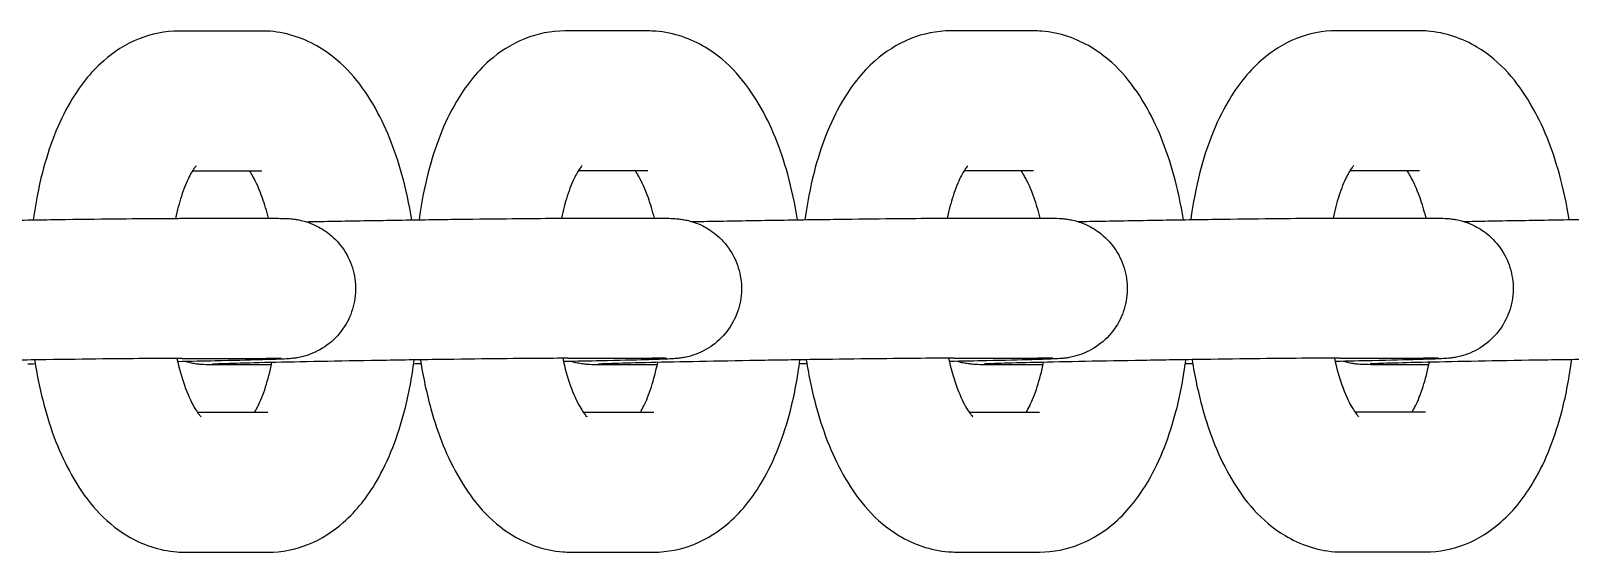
# Model space of a CAD drawing. Header units: millimetres. Extents: x 1060 to 4060, y 0 to 4400.
# Drawn here: x 2181.3 to 2247.2, y 2189.8 to 2212.2 of the extents above; entities that cross this region are included whole.
import ezdxf

# ---------------------------------------------------------------- set-up
doc = ezdxf.new("R2010")
doc.units = ezdxf.units.MM
doc.layers.add('AM_4', color=3, linetype='Continuous', lineweight=25)

msp = doc.modelspace()

# ---------------------------------------------------------------- linework, layer by layer
at = {"layer": 'AM_4'}
for p, q in [((2191.241, 2212.176), (2187.691, 2212.176)), ((2207.757, 2212.18), (2204.208, 2212.179)), ((2224.274, 2212.184), (2220.725, 2212.183)), ((2240.791, 2212.187), (2237.241, 2212.187)), ((2191.242, 2206.176), (2188.264, 2206.176)), ((2207.759, 2206.18), (2204.781, 2206.179)), ((2224.276, 2206.184), (2221.298, 2206.183)), ((2240.792, 2206.187), (2237.815, 2206.187)), ((2187.823, 2204.151), (2191.418, 2204.152)), ((2204.339, 2204.154), (2207.935, 2204.155)), ((2220.856, 2204.158), (2224.452, 2204.159)), ((2237.373, 2204.162), (2240.968, 2204.163)), ((2187.824, 2198.151), (2191.419, 2198.152)), ((2191.645, 2197.87), (2189.678, 2197.869)), ((2204.341, 2198.154), (2207.936, 2198.155)), ((2208.161, 2197.873), (2206.194, 2197.873)), ((2220.858, 2198.158), (2224.453, 2198.159)), ((2224.678, 2197.877), (2222.711, 2197.877)), ((2237.374, 2198.162), (2240.97, 2198.163)), ((2241.195, 2197.881), (2239.228, 2197.88)), ((2188.478, 2195.845), (2191.498, 2195.845)), ((2204.995, 2195.848), (2208.015, 2195.849)), ((2221.512, 2195.852), (2224.532, 2195.853)), ((2238.029, 2195.856), (2241.048, 2195.857)), ((2220.983, 2189.852), (2224.533, 2189.853)), ((2237.5, 2189.856), (2241.05, 2189.857)), ((2187.95, 2189.845), (2191.499, 2189.845)), ((2204.466, 2189.848), (2208.016, 2189.849))]:
    msp.add_line(p, q, dxfattribs=at)
for points, knots in [([(2187.691, 2212.176), (2187.098, 2212.175), (2186.508, 2212.054), (2185.397, 2211.612), (2184.893, 2211.278), (2183.875, 2210.383), (2183.423, 2209.784), (2182.509, 2208.223), (2182.126, 2207.205), (2181.675, 2205.459), (2181.545, 2204.781), (2181.451, 2204.085)], [3.141593, 3.141593, 3.141593, 3.141593, 3.311695, 3.311695, 3.501936, 3.501936, 3.767115, 3.767115, 4.150252, 4.150252, 4.378671, 4.378671, 4.378671, 4.378671]), ([(2197.656, 2204.084), (2197.549, 2204.753), (2197.408, 2205.405), (2196.932, 2207.117), (2196.535, 2208.126), (2195.445, 2209.978), (2194.745, 2210.846), (2193.1, 2211.837), (2192.368, 2212.104), (2191.473, 2212.172), (2191.357, 2212.176), (2191.241, 2212.176)], [1.894138, 1.894138, 1.894138, 1.894138, 2.113572, 2.113572, 2.492461, 2.492461, 2.88294, 2.88294, 3.108284, 3.108284, 3.141593, 3.141593, 3.141593, 3.141593]), ([(2204.208, 2212.179), (2203.615, 2212.179), (2203.025, 2212.057), (2201.914, 2211.615), (2201.41, 2211.282), (2200.391, 2210.387), (2199.94, 2209.788), (2199.025, 2208.227), (2198.642, 2207.208), (2198.192, 2205.463), (2198.062, 2204.785), (2197.968, 2204.089)], [3.141593, 3.141593, 3.141593, 3.141593, 3.311695, 3.311695, 3.501936, 3.501936, 3.767115, 3.767115, 4.150252, 4.150252, 4.378671, 4.378671, 4.378671, 4.378671]), ([(2214.173, 2204.088), (2214.065, 2204.756), (2213.925, 2205.409), (2213.449, 2207.12), (2213.052, 2208.13), (2211.962, 2209.981), (2211.262, 2210.849), (2209.617, 2211.841), (2208.885, 2212.107), (2207.989, 2212.176), (2207.873, 2212.18), (2207.757, 2212.18)], [1.894138, 1.894138, 1.894138, 1.894138, 2.113572, 2.113572, 2.492461, 2.492461, 2.88294, 2.88294, 3.108284, 3.108284, 3.141593, 3.141593, 3.141593, 3.141593]), ([(2220.725, 2212.183), (2220.132, 2212.183), (2219.542, 2212.061), (2218.431, 2211.619), (2217.927, 2211.285), (2216.908, 2210.39), (2216.457, 2209.792), (2215.542, 2208.231), (2215.159, 2207.212), (2214.709, 2205.467), (2214.579, 2204.788), (2214.485, 2204.093)], [3.141593, 3.141593, 3.141593, 3.141593, 3.311695, 3.311695, 3.501936, 3.501936, 3.767115, 3.767115, 4.150252, 4.150252, 4.378671, 4.378671, 4.378671, 4.378671]), ([(2230.69, 2204.092), (2230.582, 2204.76), (2230.441, 2205.412), (2229.966, 2207.124), (2229.569, 2208.134), (2228.479, 2209.985), (2227.779, 2210.853), (2226.133, 2211.845), (2225.401, 2212.111), (2224.506, 2212.179), (2224.39, 2212.184), (2224.274, 2212.184)], [1.894138, 1.894138, 1.894138, 1.894138, 2.113572, 2.113572, 2.492461, 2.492461, 2.88294, 2.88294, 3.108284, 3.108284, 3.141593, 3.141593, 3.141593, 3.141593]), ([(2237.241, 2212.187), (2236.649, 2212.186), (2236.058, 2212.065), (2234.948, 2211.623), (2234.443, 2211.289), (2233.425, 2210.394), (2232.974, 2209.795), (2232.059, 2208.234), (2231.676, 2207.216), (2231.226, 2205.47), (2231.096, 2204.792), (2231.002, 2204.096)], [3.141593, 3.141593, 3.141593, 3.141593, 3.311695, 3.311695, 3.501936, 3.501936, 3.767115, 3.767115, 4.150252, 4.150252, 4.378671, 4.378671, 4.378671, 4.378671]), ([(2247.207, 2204.095), (2247.099, 2204.764), (2246.958, 2205.416), (2246.482, 2207.128), (2246.086, 2208.137), (2244.996, 2209.989), (2244.296, 2210.857), (2242.65, 2211.848), (2241.918, 2212.115), (2241.023, 2212.183), (2240.907, 2212.187), (2240.791, 2212.187)], [1.894138, 1.894138, 1.894138, 1.894138, 2.113572, 2.113572, 2.492461, 2.492461, 2.88294, 2.88294, 3.108284, 3.108284, 3.141593, 3.141593, 3.141593, 3.141593]), ([(2188.43, 2206.399), (2188.43, 2206.399), (2188.401, 2206.371), (2188.297, 2206.232), (2188.21, 2206.096), (2188.011, 2205.697), (2187.897, 2205.42), (2187.701, 2204.811), (2187.618, 2204.494), (2187.546, 2204.15)], [3.51873, 3.51873, 3.51873, 3.51873, 3.6574981, 3.6574981, 3.8425054, 3.8425054, 4.0534741, 4.0534741, 4.2344337, 4.2344337, 4.2344337, 4.2344337]), ([(2204.947, 2206.402), (2204.947, 2206.402), (2204.918, 2206.375), (2204.814, 2206.236), (2204.727, 2206.1), (2204.527, 2205.701), (2204.413, 2205.423), (2204.218, 2204.815), (2204.134, 2204.498), (2204.062, 2204.154)], [3.51873, 3.51873, 3.51873, 3.51873, 3.6574981, 3.6574981, 3.8425054, 3.8425054, 4.0534741, 4.0534741, 4.2344337, 4.2344337, 4.2344337, 4.2344337]), ([(2221.464, 2206.406), (2221.464, 2206.406), (2221.435, 2206.378), (2221.33, 2206.239), (2221.243, 2206.104), (2221.044, 2205.705), (2220.93, 2205.427), (2220.735, 2204.819), (2220.651, 2204.501), (2220.579, 2204.158)], [3.51873, 3.51873, 3.51873, 3.51873, 3.6574981, 3.6574981, 3.8425054, 3.8425054, 4.0534741, 4.0534741, 4.2344337, 4.2344337, 4.2344337, 4.2344337]), ([(2237.981, 2206.41), (2237.981, 2206.41), (2237.952, 2206.382), (2237.847, 2206.243), (2237.76, 2206.107), (2237.561, 2205.708), (2237.447, 2205.431), (2237.252, 2204.823), (2237.168, 2204.505), (2237.096, 2204.161)], [3.51873, 3.51873, 3.51873, 3.51873, 3.6574981, 3.6574981, 3.8425054, 3.8425054, 4.0534741, 4.0534741, 4.2344337, 4.2344337, 4.2344337, 4.2344337]), ([(2191.525, 2204.151), (2191.446, 2204.466), (2191.359, 2204.758), (2191.132, 2205.399), (2190.988, 2205.713), (2190.806, 2206.034), (2190.756, 2206.113), (2190.712, 2206.176)], [2.0640032, 2.0640032, 2.0640032, 2.0640032, 2.2310166, 2.2310166, 2.4731064, 2.4731064, 2.5721109, 2.5721109, 2.5721109, 2.5721109]), ([(2208.042, 2204.155), (2207.963, 2204.47), (2207.875, 2204.762), (2207.649, 2205.403), (2207.504, 2205.717), (2207.323, 2206.038), (2207.273, 2206.117), (2207.229, 2206.18)], [2.0640032, 2.0640032, 2.0640032, 2.0640032, 2.2310166, 2.2310166, 2.4731064, 2.4731064, 2.5721109, 2.5721109, 2.5721109, 2.5721109]), ([(2224.558, 2204.159), (2224.48, 2204.474), (2224.392, 2204.766), (2224.166, 2205.406), (2224.021, 2205.721), (2223.839, 2206.042), (2223.789, 2206.12), (2223.745, 2206.184)], [2.0640032, 2.0640032, 2.0640032, 2.0640032, 2.2310166, 2.2310166, 2.4731064, 2.4731064, 2.5721109, 2.5721109, 2.5721109, 2.5721109]), ([(2241.075, 2204.163), (2240.997, 2204.477), (2240.909, 2204.769), (2240.683, 2205.41), (2240.538, 2205.724), (2240.356, 2206.045), (2240.306, 2206.124), (2240.262, 2206.187)], [2.0640032, 2.0640032, 2.0640032, 2.0640032, 2.2310166, 2.2310166, 2.4731064, 2.4731064, 2.5721109, 2.5721109, 2.5721109, 2.5721109]), ([(2176.616, 2204.002), (2176.954, 2204.009), (2177.303, 2204.016), (2178.483, 2204.038), (2179.364, 2204.053), (2181.111, 2204.08), (2181.997, 2204.093), (2183.667, 2204.116), (2184.47, 2204.125), (2185.897, 2204.14), (2186.538, 2204.146), (2187.348, 2204.15), (2187.604, 2204.151), (2187.823, 2204.151)], [2.062407, 2.062407, 2.062407, 2.062407, 2.176173, 2.176173, 2.438577, 2.438577, 2.700333, 2.700333, 2.962057, 2.962057, 3.224316, 3.224316, 3.369496, 3.369496, 3.369496, 3.369496]), ([(2191.418, 2204.152), (2191.842, 2204.152), (2192.056, 2204.155), (2192.384, 2204.138), (2192.423, 2204.136), (2192.523, 2204.128), (2192.584, 2204.122), (2192.722, 2204.102), (2192.795, 2204.09), (2192.946, 2204.058), (2193.025, 2204.038), (2193.241, 2203.974), (2193.378, 2203.923), (2193.732, 2203.759), (2193.944, 2203.627), (2194.377, 2203.279), (2194.59, 2203.043), (2194.935, 2202.518), (2195.069, 2202.22), (2195.233, 2201.605), (2195.266, 2201.28), (2195.229, 2200.643), (2195.158, 2200.324), (2194.922, 2199.732), (2194.755, 2199.451), (2194.345, 2198.963), (2194.098, 2198.75), (2193.695, 2198.501), (2193.555, 2198.43), (2193.28, 2198.314), (2193.142, 2198.268), (2192.925, 2198.211), (2192.842, 2198.194), (2192.699, 2198.168), (2192.638, 2198.16), (2192.551, 2198.149), (2192.519, 2198.146), (2192.439, 2198.139), (2192.399, 2198.136), (2192.245, 2198.126), (2192.136, 2198.121), (2191.78, 2198.107), (2191.502, 2198.098), (2190.653, 2198.074), (2189.993, 2198.057), (2188.744, 2198.03), (2188.202, 2198.019), (2187.632, 2198.008)], [0, 0, 0, 0, 0.281853, 0.281853, 0.315187, 0.315187, 0.34452, 0.34452, 0.369391, 0.369391, 0.394699, 0.394699, 0.438559, 0.438559, 0.512467, 0.512467, 0.605515, 0.605515, 0.701047, 0.701047, 0.796687, 0.796687, 0.892331, 0.892331, 0.987974, 0.987974, 1.083586, 1.083586, 1.130463, 1.130463, 1.17418, 1.17418, 1.201861, 1.201861, 1.229399, 1.229399, 1.252836, 1.252836, 1.296134, 1.296134, 1.425776, 1.425776, 1.621313, 1.621313, 1.911073, 1.911073, 2.099225, 2.099225, 2.099225, 2.099225]), ([(2193.133, 2204.006), (2193.47, 2204.013), (2193.82, 2204.019), (2194.999, 2204.041), (2195.881, 2204.056), (2197.627, 2204.084), (2198.514, 2204.097), (2200.183, 2204.12), (2200.987, 2204.129), (2202.414, 2204.144), (2203.055, 2204.149), (2203.865, 2204.154), (2204.121, 2204.154), (2204.339, 2204.154)], [2.062407, 2.062407, 2.062407, 2.062407, 2.176173, 2.176173, 2.438577, 2.438577, 2.700333, 2.700333, 2.962057, 2.962057, 3.224316, 3.224316, 3.369496, 3.369496, 3.369496, 3.369496]), ([(2207.935, 2204.155), (2208.359, 2204.155), (2208.573, 2204.158), (2208.901, 2204.142), (2208.94, 2204.14), (2209.04, 2204.131), (2209.101, 2204.125), (2209.238, 2204.106), (2209.312, 2204.094), (2209.463, 2204.062), (2209.542, 2204.042), (2209.758, 2203.978), (2209.895, 2203.926), (2210.249, 2203.763), (2210.461, 2203.631), (2210.894, 2203.282), (2211.107, 2203.047), (2211.452, 2202.522), (2211.585, 2202.224), (2211.75, 2201.608), (2211.783, 2201.283), (2211.746, 2200.647), (2211.675, 2200.328), (2211.439, 2199.735), (2211.271, 2199.455), (2210.862, 2198.967), (2210.614, 2198.754), (2210.211, 2198.505), (2210.072, 2198.434), (2209.797, 2198.318), (2209.659, 2198.272), (2209.442, 2198.215), (2209.359, 2198.197), (2209.216, 2198.172), (2209.155, 2198.164), (2209.068, 2198.153), (2209.036, 2198.15), (2208.956, 2198.142), (2208.916, 2198.139), (2208.762, 2198.129), (2208.653, 2198.124), (2208.297, 2198.11), (2208.019, 2198.101), (2207.17, 2198.077), (2206.51, 2198.061), (2205.26, 2198.034), (2204.719, 2198.023), (2204.148, 2198.012)], [0, 0, 0, 0, 0.281853, 0.281853, 0.315187, 0.315187, 0.34452, 0.34452, 0.369391, 0.369391, 0.394699, 0.394699, 0.438559, 0.438559, 0.512467, 0.512467, 0.605515, 0.605515, 0.701047, 0.701047, 0.796687, 0.796687, 0.892331, 0.892331, 0.987974, 0.987974, 1.083586, 1.083586, 1.130463, 1.130463, 1.17418, 1.17418, 1.201861, 1.201861, 1.229399, 1.229399, 1.252836, 1.252836, 1.296134, 1.296134, 1.425776, 1.425776, 1.621313, 1.621313, 1.911073, 1.911073, 2.099225, 2.099225, 2.099225, 2.099225]), ([(2209.65, 2204.01), (2209.987, 2204.017), (2210.337, 2204.023), (2211.516, 2204.045), (2212.398, 2204.06), (2214.144, 2204.088), (2215.031, 2204.101), (2216.7, 2204.123), (2217.504, 2204.133), (2218.931, 2204.148), (2219.572, 2204.153), (2220.382, 2204.157), (2220.638, 2204.158), (2220.856, 2204.158)], [2.062407, 2.062407, 2.062407, 2.062407, 2.176173, 2.176173, 2.438577, 2.438577, 2.700333, 2.700333, 2.962057, 2.962057, 3.224316, 3.224316, 3.369496, 3.369496, 3.369496, 3.369496]), ([(2224.452, 2204.159), (2224.876, 2204.159), (2225.09, 2204.162), (2225.418, 2204.145), (2225.457, 2204.143), (2225.557, 2204.135), (2225.618, 2204.129), (2225.755, 2204.11), (2225.828, 2204.097), (2225.98, 2204.065), (2226.059, 2204.045), (2226.275, 2203.981), (2226.411, 2203.93), (2226.766, 2203.766), (2226.978, 2203.635), (2227.411, 2203.286), (2227.624, 2203.051), (2227.969, 2202.525), (2228.102, 2202.228), (2228.267, 2201.612), (2228.3, 2201.287), (2228.262, 2200.651), (2228.192, 2200.331), (2227.956, 2199.739), (2227.788, 2199.459), (2227.378, 2198.971), (2227.131, 2198.757), (2226.728, 2198.509), (2226.589, 2198.437), (2226.313, 2198.322), (2226.175, 2198.275), (2225.959, 2198.219), (2225.876, 2198.201), (2225.732, 2198.175), (2225.672, 2198.167), (2225.585, 2198.157), (2225.553, 2198.153), (2225.472, 2198.146), (2225.433, 2198.143), (2225.279, 2198.133), (2225.169, 2198.128), (2224.813, 2198.114), (2224.535, 2198.105), (2223.686, 2198.081), (2223.027, 2198.065), (2221.777, 2198.038), (2221.236, 2198.027), (2220.665, 2198.016)], [0, 0, 0, 0, 0.281853, 0.281853, 0.315187, 0.315187, 0.34452, 0.34452, 0.369391, 0.369391, 0.394699, 0.394699, 0.438559, 0.438559, 0.512467, 0.512467, 0.605515, 0.605515, 0.701047, 0.701047, 0.796687, 0.796687, 0.892331, 0.892331, 0.987974, 0.987974, 1.083586, 1.083586, 1.130463, 1.130463, 1.17418, 1.17418, 1.201861, 1.201861, 1.229399, 1.229399, 1.252836, 1.252836, 1.296134, 1.296134, 1.425776, 1.425776, 1.621313, 1.621313, 1.911073, 1.911073, 2.099225, 2.099225, 2.099225, 2.099225]), ([(2226.166, 2204.014), (2226.504, 2204.02), (2226.853, 2204.027), (2228.033, 2204.049), (2228.915, 2204.064), (2230.661, 2204.092), (2231.548, 2204.105), (2233.217, 2204.127), (2234.02, 2204.137), (2235.448, 2204.151), (2236.088, 2204.157), (2236.899, 2204.161), (2237.154, 2204.162), (2237.373, 2204.162)], [2.062407, 2.062407, 2.062407, 2.062407, 2.176173, 2.176173, 2.438577, 2.438577, 2.700333, 2.700333, 2.962057, 2.962057, 3.224316, 3.224316, 3.369496, 3.369496, 3.369496, 3.369496]), ([(2240.968, 2204.163), (2241.393, 2204.163), (2241.606, 2204.166), (2241.934, 2204.149), (2241.974, 2204.147), (2242.074, 2204.139), (2242.134, 2204.133), (2242.272, 2204.113), (2242.345, 2204.101), (2242.496, 2204.069), (2242.576, 2204.049), (2242.791, 2203.985), (2242.928, 2203.934), (2243.282, 2203.77), (2243.495, 2203.639), (2243.927, 2203.29), (2244.141, 2203.054), (2244.485, 2202.529), (2244.619, 2202.231), (2244.784, 2201.616), (2244.817, 2201.291), (2244.779, 2200.654), (2244.708, 2200.335), (2244.473, 2199.743), (2244.305, 2199.462), (2243.895, 2198.974), (2243.648, 2198.761), (2243.245, 2198.512), (2243.106, 2198.441), (2242.83, 2198.325), (2242.692, 2198.279), (2242.476, 2198.222), (2242.392, 2198.205), (2242.249, 2198.179), (2242.189, 2198.171), (2242.102, 2198.16), (2242.069, 2198.157), (2241.989, 2198.15), (2241.95, 2198.147), (2241.796, 2198.137), (2241.686, 2198.132), (2241.33, 2198.118), (2241.052, 2198.109), (2240.203, 2198.085), (2239.543, 2198.069), (2238.294, 2198.041), (2237.752, 2198.03), (2237.182, 2198.019)], [0, 0, 0, 0, 0.281853, 0.281853, 0.315187, 0.315187, 0.34452, 0.34452, 0.369391, 0.369391, 0.394699, 0.394699, 0.438559, 0.438559, 0.512467, 0.512467, 0.605515, 0.605515, 0.701047, 0.701047, 0.796687, 0.796687, 0.892331, 0.892331, 0.987974, 0.987974, 1.083586, 1.083586, 1.130463, 1.130463, 1.17418, 1.17418, 1.201861, 1.201861, 1.229399, 1.229399, 1.252836, 1.252836, 1.296134, 1.296134, 1.425776, 1.425776, 1.621313, 1.621313, 1.911073, 1.911073, 2.099225, 2.099225, 2.099225, 2.099225]), ([(2242.683, 2204.017), (2243.021, 2204.024), (2243.37, 2204.031), (2244.55, 2204.052), (2245.431, 2204.067), (2247.178, 2204.095), (2248.064, 2204.108), (2249.734, 2204.131), (2250.537, 2204.14), (2251.964, 2204.155), (2252.605, 2204.16), (2253.415, 2204.165), (2253.671, 2204.165), (2253.89, 2204.165)], [2.062407, 2.062407, 2.062407, 2.062407, 2.176173, 2.176173, 2.438577, 2.438577, 2.700333, 2.700333, 2.962057, 2.962057, 3.224316, 3.224316, 3.369496, 3.369496, 3.369496, 3.369496]), ([(2187.824, 2198.151), (2187.469, 2198.151), (2186.988, 2198.148), (2185.842, 2198.139), (2185.16, 2198.133), (2183.671, 2198.115), (2182.841, 2198.105), (2181.15, 2198.08), (2180.267, 2198.067), (2178.559, 2198.038), (2177.714, 2198.023), (2176.169, 2197.993), (2175.449, 2197.977), (2174.227, 2197.949), (2173.708, 2197.936), (2173.138, 2197.918), (2172.981, 2197.913), (2172.745, 2197.904), (2172.659, 2197.9), (2172.619, 2197.897), (2172.614, 2197.897), (2172.614, 2197.897)], [0, 0, 0, 0, 0.248263, 0.248263, 0.499951, 0.499951, 0.757323, 0.757323, 1.01581, 1.01581, 1.274573, 1.274573, 1.533118, 1.533118, 1.790623, 1.790623, 1.915683, 1.915683, 2.034039, 2.034039, 2.06119, 2.06119, 2.06119, 2.06119]), ([(2181.51, 2198.085), (2181.621, 2197.365), (2181.769, 2196.663), (2182.258, 2194.904), (2182.655, 2193.895), (2183.745, 2192.043), (2184.445, 2191.175), (2186.091, 2190.184), (2186.822, 2189.917), (2187.718, 2189.849), (2187.834, 2189.845), (2187.95, 2189.845)], [5.01949, 5.01949, 5.01949, 5.01949, 5.255165, 5.255165, 5.634054, 5.634054, 6.024533, 6.024533, 6.249877, 6.249877, 6.283185, 6.283185, 6.283185, 6.283185]), ([(2187.599, 2198.15), (2187.693, 2197.727), (2187.805, 2197.339), (2188.058, 2196.622), (2188.203, 2196.308), (2188.443, 2195.884), (2188.543, 2195.753), (2188.623, 2195.663), (2188.639, 2195.649), (2188.639, 2195.649)], [5.1569347, 5.1569347, 5.1569347, 5.1569347, 5.3726092, 5.3726092, 5.6146991, 5.6146991, 5.8232679, 5.8232679, 5.9226994, 5.9226994, 5.9226994, 5.9226994]), ([(2189.678, 2197.869), (2189.253, 2197.869), (2189.04, 2197.866), (2188.712, 2197.883), (2188.673, 2197.885), (2188.572, 2197.893), (2188.512, 2197.899), (2188.374, 2197.918), (2188.301, 2197.931), (2188.15, 2197.963), (2188.07, 2197.983), (2187.982, 2198.009), (2187.973, 2198.012), (2187.963, 2198.015)], [0, 0, 0, 0, 0.2818527, 0.2818527, 0.3151869, 0.3151869, 0.3445202, 0.3445202, 0.3693908, 0.3693908, 0.3946985, 0.3946985, 0.3977085, 0.3977085, 0.3977085, 0.3977085]), ([(2204.341, 2198.154), (2203.986, 2198.154), (2203.505, 2198.152), (2202.358, 2198.143), (2201.677, 2198.136), (2200.187, 2198.119), (2199.358, 2198.108), (2197.667, 2198.084), (2196.784, 2198.07), (2195.076, 2198.042), (2194.231, 2198.026), (2192.686, 2197.996), (2191.966, 2197.981), (2190.744, 2197.953), (2190.225, 2197.939), (2189.654, 2197.922), (2189.497, 2197.917), (2189.262, 2197.908), (2189.176, 2197.903), (2189.136, 2197.901), (2189.131, 2197.901), (2189.131, 2197.901)], [0, 0, 0, 0, 0.248263, 0.248263, 0.499951, 0.499951, 0.757323, 0.757323, 1.01581, 1.01581, 1.274573, 1.274573, 1.533118, 1.533118, 1.790623, 1.790623, 1.915683, 1.915683, 2.034039, 2.034039, 2.06119, 2.06119, 2.06119, 2.06119]), ([(2190.926, 2195.845), (2190.971, 2195.917), (2191.021, 2196.006), (2191.18, 2196.324), (2191.294, 2196.601), (2191.498, 2197.237), (2191.589, 2197.59), (2191.666, 2197.974)], [0.596726, 0.596726, 0.596726, 0.596726, 0.7009127, 0.7009127, 0.9118815, 0.9118815, 1.1108404, 1.1108404, 1.1108404, 1.1108404]), ([(2192.058, 2198.147), (2192.058, 2198.147), (2192.044, 2198.147), (2191.972, 2198.149), (2191.88, 2198.15), (2191.666, 2198.151), (2191.551, 2198.152), (2191.419, 2198.152)], [3.0785226, 3.0785226, 3.0785226, 3.0785226, 3.1279244, 3.1279244, 3.2407431, 3.2407431, 3.3329626, 3.3329626, 3.3329626, 3.3329626]), ([(2191.499, 2189.845), (2192.092, 2189.846), (2192.682, 2189.967), (2193.793, 2190.409), (2194.297, 2190.743), (2195.316, 2191.638), (2195.767, 2192.237), (2196.682, 2193.798), (2197.065, 2194.816), (2197.527, 2196.608), (2197.664, 2197.337), (2197.759, 2198.085)], [0, 0, 0, 0, 0.170102, 0.170102, 0.360343, 0.360343, 0.625522, 0.625522, 1.00866, 1.00866, 1.25339, 1.25339, 1.25339, 1.25339]), ([(2198.027, 2198.089), (2198.138, 2197.369), (2198.286, 2196.666), (2198.775, 2194.908), (2199.172, 2193.899), (2200.262, 2192.047), (2200.962, 2191.179), (2202.607, 2190.187), (2203.339, 2189.921), (2204.234, 2189.853), (2204.35, 2189.848), (2204.466, 2189.848)], [5.01949, 5.01949, 5.01949, 5.01949, 5.255165, 5.255165, 5.634054, 5.634054, 6.024533, 6.024533, 6.249877, 6.249877, 6.283185, 6.283185, 6.283185, 6.283185]), ([(2204.116, 2198.154), (2204.21, 2197.731), (2204.322, 2197.342), (2204.575, 2196.626), (2204.72, 2196.311), (2204.96, 2195.887), (2205.059, 2195.756), (2205.14, 2195.666), (2205.155, 2195.653), (2205.155, 2195.653)], [5.1569347, 5.1569347, 5.1569347, 5.1569347, 5.3726092, 5.3726092, 5.6146991, 5.6146991, 5.8232679, 5.8232679, 5.9226994, 5.9226994, 5.9226994, 5.9226994]), ([(2206.194, 2197.873), (2205.77, 2197.873), (2205.556, 2197.87), (2205.228, 2197.886), (2205.189, 2197.889), (2205.089, 2197.897), (2205.028, 2197.903), (2204.891, 2197.922), (2204.818, 2197.934), (2204.666, 2197.967), (2204.587, 2197.986), (2204.499, 2198.013), (2204.489, 2198.016), (2204.48, 2198.018)], [0, 0, 0, 0, 0.2818527, 0.2818527, 0.3151869, 0.3151869, 0.3445202, 0.3445202, 0.3693908, 0.3693908, 0.3946985, 0.3946985, 0.3977085, 0.3977085, 0.3977085, 0.3977085]), ([(2220.858, 2198.158), (2220.503, 2198.158), (2220.021, 2198.156), (2218.875, 2198.147), (2218.194, 2198.14), (2216.704, 2198.123), (2215.875, 2198.112), (2214.184, 2198.088), (2213.3, 2198.074), (2211.593, 2198.045), (2210.748, 2198.03), (2209.202, 2198), (2208.483, 2197.985), (2207.261, 2197.957), (2206.742, 2197.943), (2206.171, 2197.926), (2206.014, 2197.92), (2205.779, 2197.911), (2205.693, 2197.907), (2205.652, 2197.905), (2205.648, 2197.904), (2205.648, 2197.904)], [0, 0, 0, 0, 0.248263, 0.248263, 0.499951, 0.499951, 0.757323, 0.757323, 1.01581, 1.01581, 1.274573, 1.274573, 1.533118, 1.533118, 1.790623, 1.790623, 1.915683, 1.915683, 2.034039, 2.034039, 2.06119, 2.06119, 2.06119, 2.06119]), ([(2207.443, 2195.849), (2207.488, 2195.921), (2207.538, 2196.01), (2207.696, 2196.327), (2207.811, 2196.605), (2208.015, 2197.241), (2208.106, 2197.594), (2208.183, 2197.978)], [0.596726, 0.596726, 0.596726, 0.596726, 0.7009127, 0.7009127, 0.9118815, 0.9118815, 1.1108404, 1.1108404, 1.1108404, 1.1108404]), ([(2208.575, 2198.151), (2208.575, 2198.151), (2208.561, 2198.151), (2208.489, 2198.153), (2208.397, 2198.154), (2208.183, 2198.155), (2208.068, 2198.155), (2207.936, 2198.155)], [3.0785226, 3.0785226, 3.0785226, 3.0785226, 3.1279244, 3.1279244, 3.2407431, 3.2407431, 3.3329626, 3.3329626, 3.3329626, 3.3329626]), ([(2208.016, 2189.849), (2208.609, 2189.849), (2209.199, 2189.971), (2210.31, 2190.413), (2210.814, 2190.747), (2211.832, 2191.642), (2212.284, 2192.24), (2213.198, 2193.801), (2213.581, 2194.82), (2214.044, 2196.612), (2214.18, 2197.341), (2214.275, 2198.089)], [0, 0, 0, 0, 0.170102, 0.170102, 0.360343, 0.360343, 0.625522, 0.625522, 1.00866, 1.00866, 1.25339, 1.25339, 1.25339, 1.25339]), ([(2214.544, 2198.093), (2214.655, 2197.372), (2214.803, 2196.67), (2215.292, 2194.912), (2215.689, 2193.902), (2216.779, 2192.051), (2217.479, 2191.183), (2219.124, 2190.191), (2219.856, 2189.925), (2220.751, 2189.856), (2220.867, 2189.852), (2220.983, 2189.852)], [5.01949, 5.01949, 5.01949, 5.01949, 5.255165, 5.255165, 5.634054, 5.634054, 6.024533, 6.024533, 6.249877, 6.249877, 6.283185, 6.283185, 6.283185, 6.283185]), ([(2220.633, 2198.158), (2220.727, 2197.735), (2220.838, 2197.346), (2221.092, 2196.63), (2221.236, 2196.315), (2221.476, 2195.891), (2221.576, 2195.76), (2221.657, 2195.67), (2221.672, 2195.657), (2221.672, 2195.657)], [5.1569347, 5.1569347, 5.1569347, 5.1569347, 5.3726092, 5.3726092, 5.6146991, 5.6146991, 5.8232679, 5.8232679, 5.9226994, 5.9226994, 5.9226994, 5.9226994]), ([(2222.711, 2197.877), (2222.287, 2197.877), (2222.073, 2197.874), (2221.745, 2197.89), (2221.706, 2197.892), (2221.606, 2197.901), (2221.545, 2197.907), (2221.408, 2197.926), (2221.334, 2197.938), (2221.183, 2197.97), (2221.104, 2197.99), (2221.016, 2198.016), (2221.006, 2198.019), (2220.997, 2198.022)], [0, 0, 0, 0, 0.2818527, 0.2818527, 0.3151869, 0.3151869, 0.3445202, 0.3445202, 0.3693908, 0.3693908, 0.3946985, 0.3946985, 0.3977085, 0.3977085, 0.3977085, 0.3977085]), ([(2237.374, 2198.162), (2237.02, 2198.162), (2236.538, 2198.159), (2235.392, 2198.15), (2234.711, 2198.144), (2233.221, 2198.126), (2232.392, 2198.116), (2230.7, 2198.091), (2229.817, 2198.078), (2228.11, 2198.049), (2227.265, 2198.034), (2225.719, 2198.004), (2224.999, 2197.989), (2223.778, 2197.96), (2223.258, 2197.947), (2222.688, 2197.929), (2222.531, 2197.924), (2222.295, 2197.915), (2222.209, 2197.911), (2222.169, 2197.908), (2222.165, 2197.908), (2222.165, 2197.908)], [0, 0, 0, 0, 0.248263, 0.248263, 0.499951, 0.499951, 0.757323, 0.757323, 1.01581, 1.01581, 1.274573, 1.274573, 1.533118, 1.533118, 1.790623, 1.790623, 1.915683, 1.915683, 2.034039, 2.034039, 2.06119, 2.06119, 2.06119, 2.06119]), ([(2223.96, 2195.853), (2224.004, 2195.925), (2224.055, 2196.014), (2224.213, 2196.331), (2224.327, 2196.609), (2224.531, 2197.245), (2224.623, 2197.598), (2224.699, 2197.981)], [0.596726, 0.596726, 0.596726, 0.596726, 0.7009127, 0.7009127, 0.9118815, 0.9118815, 1.1108404, 1.1108404, 1.1108404, 1.1108404]), ([(2225.092, 2198.154), (2225.092, 2198.154), (2225.078, 2198.155), (2225.005, 2198.156), (2224.914, 2198.157), (2224.7, 2198.159), (2224.585, 2198.159), (2224.453, 2198.159)], [3.0785226, 3.0785226, 3.0785226, 3.0785226, 3.1279244, 3.1279244, 3.2407431, 3.2407431, 3.3329626, 3.3329626, 3.3329626, 3.3329626]), ([(2224.533, 2189.853), (2225.125, 2189.853), (2225.716, 2189.975), (2226.827, 2190.417), (2227.331, 2190.75), (2228.349, 2191.646), (2228.8, 2192.244), (2229.715, 2193.805), (2230.098, 2194.824), (2230.561, 2196.616), (2230.697, 2197.345), (2230.792, 2198.092)], [0, 0, 0, 0, 0.170102, 0.170102, 0.360343, 0.360343, 0.625522, 0.625522, 1.00866, 1.00866, 1.25339, 1.25339, 1.25339, 1.25339]), ([(2231.061, 2198.096), (2231.171, 2197.376), (2231.32, 2196.674), (2231.809, 2194.915), (2232.205, 2193.906), (2233.295, 2192.054), (2233.995, 2191.186), (2235.641, 2190.195), (2236.373, 2189.928), (2237.268, 2189.86), (2237.384, 2189.856), (2237.5, 2189.856)], [5.01949, 5.01949, 5.01949, 5.01949, 5.255165, 5.255165, 5.634054, 5.634054, 6.024533, 6.024533, 6.249877, 6.249877, 6.283185, 6.283185, 6.283185, 6.283185]), ([(2237.15, 2198.161), (2237.244, 2197.739), (2237.355, 2197.35), (2237.608, 2196.633), (2237.753, 2196.319), (2237.993, 2195.895), (2238.093, 2195.764), (2238.173, 2195.674), (2238.189, 2195.66), (2238.189, 2195.66)], [5.1569347, 5.1569347, 5.1569347, 5.1569347, 5.3726092, 5.3726092, 5.6146991, 5.6146991, 5.8232679, 5.8232679, 5.9226994, 5.9226994, 5.9226994, 5.9226994]), ([(2239.228, 2197.88), (2238.804, 2197.88), (2238.59, 2197.877), (2238.262, 2197.894), (2238.223, 2197.896), (2238.123, 2197.904), (2238.062, 2197.91), (2237.924, 2197.929), (2237.851, 2197.942), (2237.7, 2197.974), (2237.621, 2197.994), (2237.532, 2198.02), (2237.523, 2198.023), (2237.514, 2198.026)], [0, 0, 0, 0, 0.2818527, 0.2818527, 0.3151869, 0.3151869, 0.3445202, 0.3445202, 0.3693908, 0.3693908, 0.3946985, 0.3946985, 0.3977085, 0.3977085, 0.3977085, 0.3977085]), ([(2253.891, 2198.165), (2253.537, 2198.165), (2253.055, 2198.163), (2251.909, 2198.154), (2251.227, 2198.147), (2249.738, 2198.13), (2248.909, 2198.119), (2247.217, 2198.095), (2246.334, 2198.081), (2244.627, 2198.053), (2243.781, 2198.037), (2242.236, 2198.007), (2241.516, 2197.992), (2240.294, 2197.964), (2239.775, 2197.95), (2239.205, 2197.933), (2239.048, 2197.928), (2238.812, 2197.919), (2238.726, 2197.914), (2238.686, 2197.912), (2238.682, 2197.912), (2238.682, 2197.912)], [0, 0, 0, 0, 0.248263, 0.248263, 0.499951, 0.499951, 0.757323, 0.757323, 1.01581, 1.01581, 1.274573, 1.274573, 1.533118, 1.533118, 1.790623, 1.790623, 1.915683, 1.915683, 2.034039, 2.034039, 2.06119, 2.06119, 2.06119, 2.06119]), ([(2240.476, 2195.856), (2240.521, 2195.928), (2240.572, 2196.017), (2240.73, 2196.335), (2240.844, 2196.612), (2241.048, 2197.249), (2241.14, 2197.601), (2241.216, 2197.985)], [0.596726, 0.596726, 0.596726, 0.596726, 0.7009127, 0.7009127, 0.9118815, 0.9118815, 1.1108404, 1.1108404, 1.1108404, 1.1108404]), ([(2241.609, 2198.158), (2241.609, 2198.158), (2241.594, 2198.158), (2241.522, 2198.16), (2241.431, 2198.161), (2241.217, 2198.162), (2241.101, 2198.163), (2240.97, 2198.163)], [3.0785226, 3.0785226, 3.0785226, 3.0785226, 3.1279244, 3.1279244, 3.2407431, 3.2407431, 3.3329626, 3.3329626, 3.3329626, 3.3329626]), ([(2241.05, 2189.857), (2241.642, 2189.857), (2242.233, 2189.978), (2243.343, 2190.42), (2243.848, 2190.754), (2244.866, 2191.649), (2245.317, 2192.248), (2246.232, 2193.809), (2246.615, 2194.827), (2247.077, 2196.619), (2247.214, 2197.348), (2247.309, 2198.096)], [0, 0, 0, 0, 0.170102, 0.170102, 0.360343, 0.360343, 0.625522, 0.625522, 1.00866, 1.00866, 1.25339, 1.25339, 1.25339, 1.25339])]:
    msp.add_open_spline(points, degree=3, knots=knots, dxfattribs=at)
for points in [[(2181.538, 2197.91), (2181.431, 2197.908), (2181.325, 2197.907), (2181.219, 2197.906)], [(2198.055, 2197.913), (2197.948, 2197.912), (2197.841, 2197.911), (2197.736, 2197.909)], [(2214.572, 2197.917), (2214.465, 2197.916), (2214.358, 2197.914), (2214.252, 2197.913)], [(2231.089, 2197.921), (2230.981, 2197.919), (2230.875, 2197.918), (2230.769, 2197.917)]]:
    msp.add_open_spline(points, degree=3, dxfattribs=at)

doc.saveas('drawing.dxf')
